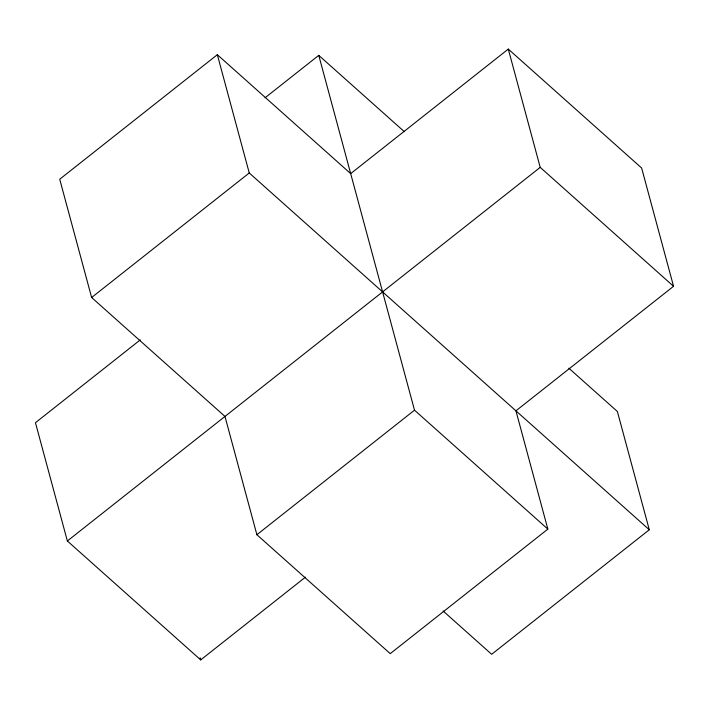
<?xml version="1.0" encoding="UTF-8"?>
<svg xmlns="http://www.w3.org/2000/svg" width="709" height="709" viewBox="0 0 709 709"><rect width="100%" height="100%" fill="white"/><g stroke="black" fill="none" stroke-linecap="round" stroke-linejoin="round"><path stroke-width="1.06" d="M217.335 54.699L59.716 179.235L91.629 297.514L224.975 416.44L256.888 534.719L390.234 653.645L547.844 529.109L515.939 410.83L673.55 286.294L641.636 168.015L508.291 49.089L350.68 173.625L217.335 54.699L249.249 172.969L649.284 529.765L491.665 654.301L443.098 610.99M265.077 97.78L318.766 55.355L404.369 131.706M91.629 297.514L249.249 172.969M140.24 339.912L35.45 422.706L67.364 540.985L200.709 659.911L305.49 577.117M67.364 540.985L540.205 167.359L508.291 49.089M256.888 534.719L414.508 410.174L318.766 55.355M540.205 167.359L673.55 286.294M568.804 368.175L617.371 411.486L649.284 529.765M414.508 410.174L547.844 529.109M200.133 657.784L200.709 659.911"/></g></svg>
